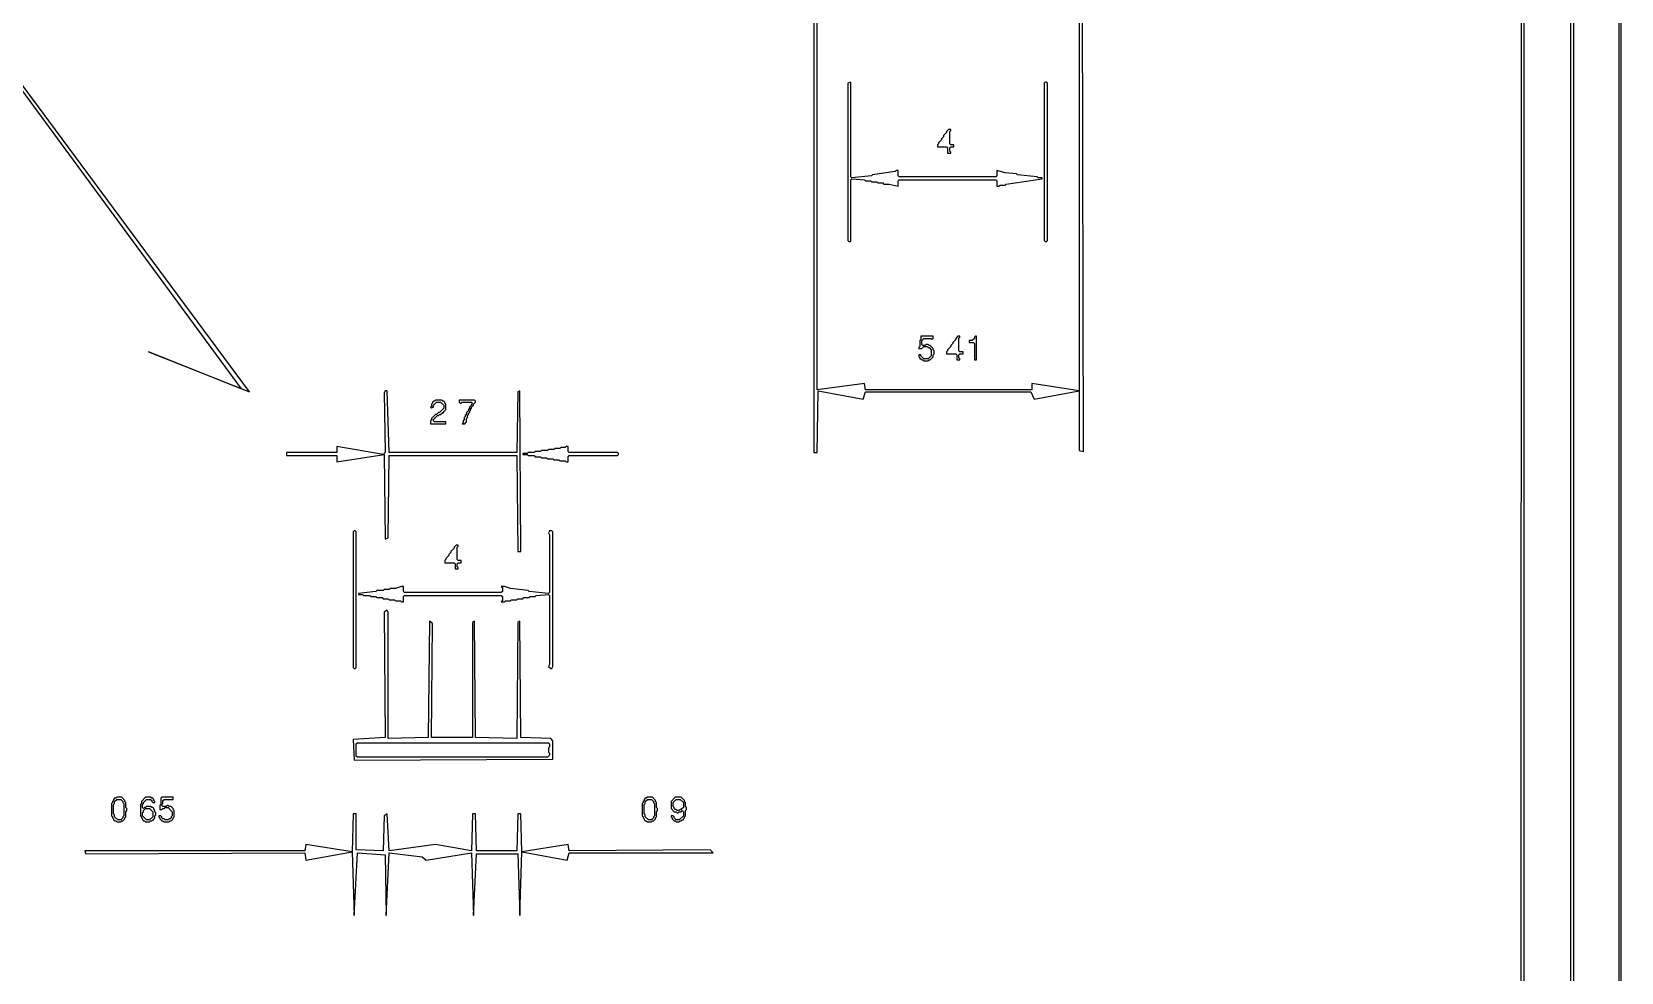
# Model space of a CAD drawing. Extents: x 17 to 323, y -435 to -5.
# Drawn here: x 168.1 to 322.7, y -205.5 to -114.1 of the extents above; entities that cross this region are included whole.
import ezdxf

# ---------------------------------------------------------------- set-up
doc = ezdxf.new("R2010")
doc.units = 0

msp = doc.modelspace()

# ---------------------------------------------------------------- linework, layer by layer
at = {"layer": 'CONTOURS'}
for p, q in [((322.5, -5.1), (322.4, -434.6)), ((322.7, -434.9), (322.7, -4.7)), ((317.8, -9.8), (317.7, -429.9)), ((318.1, -430.2), (318.1, -9.5)), ((313, -14.6), (312.9, -375)), ((313.2, -425.6), (313.3, -14.3)), ((189.3, -149.1), (148.4, -93.9)), ((148.4, -94.3), (188.5, -148.8)), ((270.4, -154.9), (270.3, -106.6)), ((244.2, -107.9), (244.2, -155)), ((244.5, -148.9), (244.5, -107.9)), ((270, -106.8), (270, -149)), ((247.8, -119), (247.5, -119.1)), ((247.8, -128.2), (247.8, -119)), ((266.7, -119), (266.6, -119.1)), ((266.8, -119), (266.7, -119)), ((266.9, -119.1), (266.8, -119)), ((247.5, -119.1), (247.5, -134.4)), ((266.6, -119.1), (266.6, -134.4)), ((266.9, -134.4), (266.9, -119.1)), ((257.3, -123.6), (257.1, -123.8)), ((257.5, -123.6), (257.3, -123.6)), ((257.5, -123.7), (257.5, -123.6)), ((256.3, -125), (256.2, -125.1)), ((256.2, -125.1), (256.2, -125.3)), ((256.6, -124.6), (256.3, -124.9)), ((256.3, -124.9), (256.3, -125)), ((256.8, -124.3), (256.6, -124.5)), ((256.6, -124.5), (256.6, -124.6)), ((257.1, -123.9), (256.8, -124.2)), ((256.8, -124.2), (256.8, -124.3)), ((257.1, -123.8), (257.1, -123.9)), ((257.4, -123.8), (257.5, -123.7)), ((257.4, -125), (257.4, -123.8)), ((257.5, -125.1), (257.4, -125)), ((257.8, -125.1), (257.5, -125.1)), ((257.8, -125.3), (257.8, -125.1)), ((256.2, -125.3), (257.1, -125.3)), ((257.1, -125.3), (257.2, -125.4)), ((257.2, -125.4), (257.2, -125.9)), ((257.2, -125.9), (257.5, -125.9)), ((257.4, -125.4), (257.5, -125.3)), ((257.4, -125.7), (257.4, -125.4)), ((257.5, -125.8), (257.4, -125.7)), ((257.5, -125.3), (257.8, -125.3)), ((257.5, -125.9), (257.5, -125.8)), ((247.9, -128.3), (247.8, -128.2)), ((249.8, -128.1), (247.9, -128.3)), ((249.9, -128), (249.8, -128.1)), ((252.1, -127.7), (249.9, -128)), ((252.2, -127.6), (252.1, -127.7)), ((252.4, -127.6), (252.2, -127.6)), ((252.4, -128.1), (252.4, -127.6)), ((252.5, -128.2), (252.4, -128.1)), ((261.9, -128.2), (252.5, -128.2)), ((262, -128.1), (261.9, -128.2)), ((262.8, -127.8), (262, -127.6)), ((262, -127.6), (262, -128.1)), ((263.9, -127.9), (262.8, -127.8)), ((264, -128), (263.9, -127.9)), ((265.9, -128.2), (264, -128)), ((266, -128.3), (265.9, -128.2)), ((247.8, -128.5), (247.9, -128.4)), ((247.8, -134.5), (247.8, -128.5)), ((247.9, -128.4), (249.1, -128.5)), ((249.1, -128.5), (249.2, -128.6)), ((249.2, -128.6), (249.7, -128.6)), ((249.7, -128.6), (249.8, -128.7)), ((249.8, -128.7), (250.3, -128.7)), ((250.3, -128.7), (250.4, -128.8)), ((250.4, -128.8), (250.9, -128.8)), ((250.9, -128.8), (251, -128.9)), ((251, -128.9), (251.5, -128.9)), ((251.5, -128.9), (252.4, -129.1)), ((252.4, -128.6), (252.5, -128.5)), ((252.4, -129.1), (252.4, -128.6)), ((252.5, -128.5), (261.9, -128.5)), ((261.9, -128.5), (262, -128.6)), ((262, -128.6), (262, -129.1)), ((262, -129.1), (262.2, -129.1)), ((262.2, -129.1), (262.3, -129)), ((262.3, -129), (262.8, -129)), ((262.8, -129), (262.9, -128.9)), ((262.9, -128.9), (266.4, -128.4)), ((266.4, -128.3), (266, -128.3)), ((266.4, -128.4), (266.4, -128.3)), ((247.5, -134.4), (247.6, -134.5)), ((266.6, -134.4), (266.7, -134.5)), ((266.8, -134.5), (266.9, -134.4)), ((247.6, -134.5), (247.8, -134.5)), ((266.7, -134.5), (266.8, -134.5)), ((254.6, -143.7), (254.6, -144)), ((255.8, -143.7), (254.6, -143.7)), ((255.8, -143.9), (255.8, -143.7)), ((258.2, -143.7), (258, -143.9)), ((258.4, -143.7), (258.2, -143.7)), ((258.4, -143.8), (258.4, -143.7)), ((259.9, -143.7), (259.8, -143.8)), ((260, -143.7), (259.9, -143.7)), ((260, -146), (260, -143.7)), ((188.5, -148.8), (179.5, -145.2)), ((179.5, -145.2), (189.3, -149.1)), ((254.5, -144.7), (254.4, -144.8)), ((254.4, -144.8), (254.4, -144.9)), ((254.4, -144.9), (254.7, -144.9)), ((254.6, -144), (254.5, -144.1)), ((254.5, -144.1), (254.5, -144.7)), ((254.7, -144.1), (254.9, -143.9)), ((254.7, -144.5), (254.7, -144.1)), ((254.8, -144.6), (254.7, -144.5)), ((254.7, -144.9), (254.9, -144.7)), ((255, -144.6), (254.8, -144.6)), ((254.9, -143.9), (255.6, -143.9)), ((254.9, -144.7), (255.2, -144.7)), ((255.1, -144.5), (255, -144.6)), ((255.3, -144.5), (255.1, -144.5)), ((255.2, -144.7), (255.3, -144.8)), ((255.4, -144.6), (255.3, -144.5)), ((255.3, -144.8), (255.4, -144.8)), ((255.5, -144.6), (255.4, -144.6)), ((255.4, -144.8), (255.6, -145)), ((255.8, -144.9), (255.5, -144.6)), ((255.6, -143.9), (255.7, -144)), ((255.6, -145), (255.6, -145.6)), ((255.7, -144), (255.8, -143.9)), ((255.8, -145), (255.8, -144.9)), ((255.9, -145.1), (255.8, -145)), ((255.9, -145.4), (255.9, -145.1)), ((257.2, -145.1), (257.1, -145.2)), ((257.1, -145.2), (257.1, -145.4)), ((257.5, -144.7), (257.2, -145)), ((257.2, -145), (257.2, -145.1)), ((257.7, -144.4), (257.5, -144.6)), ((257.5, -144.6), (257.5, -144.7)), ((258, -144), (257.7, -144.3)), ((257.7, -144.3), (257.7, -144.4)), ((258, -143.9), (258, -144)), ((258.3, -143.9), (258.4, -143.8)), ((258.3, -145.1), (258.3, -143.9)), ((258.4, -145.2), (258.3, -145.1)), ((258.7, -145.2), (258.4, -145.2)), ((258.7, -145.4), (258.7, -145.2)), ((259.6, -144.1), (259.3, -144.1)), ((259.3, -144.1), (259.3, -144.3)), ((259.3, -144.3), (259.7, -144.3)), ((259.8, -143.9), (259.6, -144.1)), ((259.7, -144.3), (259.8, -144.4)), ((259.8, -143.8), (259.8, -143.9)), ((259.8, -144.4), (259.8, -146)), ((254.6, -145.5), (254.4, -145.5)), ((254.4, -145.5), (254.4, -145.7)), ((254.4, -145.7), (254.5, -145.8)), ((254.5, -145.8), (254.5, -145.9)), ((254.5, -145.9), (254.6, -145.9)), ((254.6, -145.6), (254.6, -145.5)), ((254.9, -145.9), (254.6, -145.6)), ((254.6, -145.9), (254.7, -146)), ((254.7, -146), (254.8, -146)), ((254.8, -146), (254.9, -146.1)), ((255.3, -145.9), (254.9, -145.9)), ((254.9, -146.1), (255.3, -146.1)), ((255.6, -145.6), (255.3, -145.9)), ((255.3, -146.1), (255.4, -146)), ((255.4, -146), (255.5, -146)), ((255.5, -146), (255.8, -145.7)), ((255.8, -145.5), (255.9, -145.4)), ((255.8, -145.7), (255.8, -145.5)), ((257.1, -145.4), (258, -145.4)), ((258, -145.4), (258.1, -145.5)), ((258.1, -145.5), (258.1, -146)), ((258.1, -146), (258.4, -146)), ((258.3, -145.5), (258.4, -145.4)), ((258.3, -145.8), (258.3, -145.5)), ((258.4, -145.9), (258.3, -145.8)), ((258.4, -145.4), (258.7, -145.4)), ((258.4, -146), (258.4, -145.9)), ((259.8, -146), (260, -146)), ((249.1, -148.3), (244.5, -148.9)), ((249.2, -148.9), (249.1, -148.3)), ((270, -149), (265.4, -148.3)), ((265.4, -148.3), (265.4, -148.9)), ((202.5, -149), (202.4, -149.2)), ((202.4, -149.2), (202.5, -155)), ((202.7, -149), (202.5, -149)), ((202.9, -155), (202.7, -149)), ((207.4, -149.9), (207.3, -150)), ((208, -149.9), (207.4, -149.9)), ((208.1, -150), (208, -149.9)), ((211.2, -149.9), (209.7, -149.9)), ((209.7, -149.9), (209.7, -150.1)), ((211.3, -150), (211.2, -149.9)), ((215.4, -149.1), (215.3, -155)), ((215.6, -149), (215.4, -149.1)), ((215.7, -164.6), (215.6, -149)), ((244.5, -155), (244.6, -149)), ((244.6, -149), (249, -149.8)), ((249, -149.8), (249.2, -149.1)), ((265.4, -148.9), (249.2, -148.9)), ((249.2, -149.1), (265.3, -149.1)), ((265.3, -149.1), (265.6, -149.8)), ((265.6, -149.8), (270, -149)), ((270, -149), (270, -154.8)), ((207, -150.5), (206.9, -150.6)), ((206.9, -150.6), (207, -150.7)), ((207.1, -150.2), (207, -150.3)), ((207, -150.3), (207, -150.5)), ((207, -150.7), (207.1, -150.6)), ((207.4, -151.3), (207, -151.7)), ((207.2, -150), (207.1, -150.1)), ((207.1, -150.1), (207.1, -150.2)), ((207.1, -150.6), (207.2, -150.6)), ((207.3, -150), (207.2, -150)), ((207.2, -150.4), (207.5, -150.1)), ((207.2, -150.6), (207.2, -150.4)), ((207.2, -151.8), (207.6, -151.4)), ((207.5, -151.3), (207.4, -151.3)), ((207.5, -150.1), (207.9, -150.1)), ((207.7, -151.1), (207.5, -151.3)), ((207.6, -151.4), (207.7, -151.4)), ((207.8, -151.1), (207.7, -151.1)), ((207.7, -151.4), (207.8, -151.3)), ((208.2, -150.7), (207.8, -151.1)), ((207.8, -151.3), (207.9, -151.3)), ((207.9, -150.1), (208.2, -150.4)), ((207.9, -151.3), (208.1, -151.1)), ((208.2, -150), (208.1, -150)), ((208.1, -151.1), (208.2, -151.1)), ((208.3, -150.1), (208.2, -150)), ((208.2, -150.4), (208.2, -150.7)), ((208.2, -151), (208.4, -150.8)), ((208.2, -151.1), (208.2, -151)), ((208.3, -150.2), (208.3, -150.1)), ((208.4, -150.3), (208.3, -150.2)), ((208.4, -150.8), (208.4, -150.3)), ((209.7, -150.1), (209.8, -150.2)), ((209.8, -150.2), (209.9, -150.2)), ((209.9, -150.2), (210, -150.1)), ((210, -150.1), (210.9, -150.1)), ((210.4, -151.3), (210.3, -151.4)), ((210.3, -151.4), (210.3, -151.5)), ((210.6, -150.9), (210.4, -151.1)), ((210.4, -151.1), (210.4, -151.3)), ((210.5, -151.4), (210.6, -151.3)), ((210.5, -151.6), (210.5, -151.4)), ((210.7, -150.7), (210.6, -150.8)), ((210.6, -150.8), (210.6, -150.9)), ((210.6, -151.2), (210.7, -151.1)), ((210.6, -151.3), (210.6, -151.2)), ((210.9, -150.4), (210.7, -150.6)), ((210.7, -150.6), (210.7, -150.7)), ((210.7, -151), (210.8, -150.9)), ((210.7, -151.1), (210.7, -151)), ((210.8, -150.8), (210.9, -150.7)), ((210.8, -150.9), (210.8, -150.8)), ((210.9, -150.1), (211, -150.2)), ((211, -150.2), (210.9, -150.3)), ((210.9, -150.3), (210.9, -150.4)), ((210.9, -150.6), (211.1, -150.4)), ((210.9, -150.7), (210.9, -150.6)), ((211.1, -150.3), (211.3, -150.1)), ((211.1, -150.4), (211.1, -150.3)), ((211.3, -150.1), (211.3, -150)), ((207, -151.8), (206.9, -151.9)), ((206.9, -151.9), (206.9, -152.2)), ((206.9, -152.2), (208.4, -152.2)), ((207, -151.7), (207, -151.8)), ((207.2, -151.9), (207.2, -151.8)), ((207.3, -152), (207.2, -151.9)), ((208.4, -152), (207.3, -152)), ((208.4, -152.2), (208.4, -152)), ((210.1, -152.1), (210, -152.2)), ((210, -152.2), (210.3, -152.2)), ((210.2, -151.8), (210.1, -151.9)), ((210.1, -151.9), (210.1, -152.1)), ((210.3, -151.5), (210.2, -151.6)), ((210.2, -151.6), (210.2, -151.8)), ((210.3, -152.1), (210.4, -152)), ((210.3, -152.2), (210.3, -152.1)), ((210.4, -151.7), (210.5, -151.6)), ((210.4, -152), (210.4, -151.7)), ((202.3, -155.2), (197.8, -154.4)), ((197.8, -154.4), (197.8, -155)), ((219.6, -154.5), (219.5, -154.6)), ((220, -154.5), (219.6, -154.5)), ((220.1, -154.4), (220, -154.5)), ((220.3, -154.4), (220.1, -154.4)), ((220.3, -154.9), (220.3, -154.4)), ((192.9, -155), (192.9, -155.3)), ((197.8, -155), (192.9, -155)), ((192.9, -155.3), (197.8, -155.3)), ((197.8, -155.9), (202.4, -155.2)), ((197.8, -155.3), (197.8, -155.9)), ((202.5, -155), (202.3, -155.2)), ((202.4, -155.2), (202.5, -163.4)), ((202.8, -163.3), (202.9, -155.3)), ((215.3, -155), (202.9, -155)), ((202.9, -155.3), (215.3, -155.3)), ((215.3, -155.3), (215.4, -164.6)), ((215.9, -155.1), (215.9, -155.2)), ((216.3, -155.1), (215.9, -155.1)), ((215.9, -155.2), (216.3, -155.2)), ((216.4, -155), (216.3, -155.1)), ((216.3, -155.2), (216.4, -155.3)), ((217, -155), (216.4, -155)), ((216.4, -155.3), (217, -155.3)), ((217.1, -154.9), (217, -155)), ((217, -155.3), (217.1, -155.4)), ((217.6, -154.9), (217.1, -154.9)), ((217.1, -155.4), (217.6, -155.4)), ((217.7, -154.8), (217.6, -154.9)), ((217.6, -155.4), (217.7, -155.5)), ((218.3, -154.8), (217.7, -154.8)), ((217.7, -155.5), (218.2, -155.5)), ((218.2, -155.5), (218.3, -155.6)), ((218.4, -154.7), (218.3, -154.8)), ((218.3, -155.6), (218.8, -155.6)), ((218.9, -154.7), (218.4, -154.7)), ((218.8, -155.6), (218.9, -155.7)), ((219, -154.6), (218.9, -154.7)), ((218.9, -155.7), (219.4, -155.7)), ((219.5, -154.6), (219, -154.6)), ((219.4, -155.7), (219.5, -155.8)), ((219.5, -155.8), (220, -155.8)), ((220, -155.8), (220.1, -155.9)), ((220.1, -155.9), (220.3, -155.9)), ((220.4, -155), (220.3, -154.9)), ((220.3, -155.4), (220.4, -155.3)), ((220.3, -155.9), (220.3, -155.4)), ((225.1, -155), (220.4, -155)), ((220.4, -155.3), (225.1, -155.3)), ((225.2, -155.1), (225.1, -155)), ((225.1, -155.3), (225.2, -155.2)), ((225.2, -155.2), (225.2, -155.1)), ((244.2, -155), (244.5, -155)), ((270, -154.8), (270.4, -154.9)), ((199.5, -162.6), (199.4, -162.7)), ((199.4, -162.7), (199.4, -175.9)), ((199.6, -162.6), (199.5, -162.6)), ((199.7, -162.7), (199.6, -162.6)), ((199.7, -175.9), (199.7, -162.7)), ((202.5, -163.4), (202.8, -163.3)), ((218.5, -162.6), (218.4, -162.8)), ((218.4, -162.8), (218.5, -163)), ((218.7, -162.6), (218.5, -162.6)), ((218.5, -163), (218.5, -168.6)), ((218.8, -162.7), (218.7, -162.6)), ((218.8, -175.8), (218.8, -162.7)), ((208.7, -165), (208.4, -165.3)), ((208.4, -165.3), (208.4, -165.4)), ((208.9, -164.7), (208.7, -164.9)), ((208.7, -164.9), (208.7, -165)), ((209.2, -164.3), (208.9, -164.6)), ((208.9, -164.6), (208.9, -164.7)), ((209.4, -164), (209.2, -164.2)), ((209.2, -164.2), (209.2, -164.3)), ((209.6, -164), (209.4, -164)), ((209.5, -164.2), (209.6, -164.1)), ((209.5, -165.4), (209.5, -164.2)), ((209.6, -164.1), (209.6, -164)), ((215.4, -164.6), (215.7, -164.6)), ((208.4, -165.4), (208.3, -165.5)), ((208.3, -165.5), (208.3, -165.7)), ((208.3, -165.7), (209.2, -165.7)), ((209.2, -165.7), (209.3, -165.8)), ((209.3, -165.8), (209.3, -166.3)), ((209.3, -166.3), (209.6, -166.3)), ((209.6, -165.5), (209.5, -165.4)), ((209.5, -165.8), (209.6, -165.7)), ((209.5, -166.1), (209.5, -165.8)), ((209.6, -166.2), (209.5, -166.1)), ((209.9, -165.5), (209.6, -165.5)), ((209.6, -165.7), (209.9, -165.7)), ((209.6, -166.3), (209.6, -166.2)), ((209.9, -165.7), (209.9, -165.5)), ((201.7, -168.4), (201.6, -168.5)), ((202.3, -168.4), (201.7, -168.4)), ((202.4, -168.3), (202.3, -168.4)), ((202.9, -168.3), (202.4, -168.3)), ((203, -168.2), (202.9, -168.3)), ((203.5, -168.2), (203, -168.2)), ((204.1, -168), (203.5, -168.2)), ((204.3, -168), (204.1, -168)), ((204.3, -168.5), (204.3, -168)), ((214.1, -168), (213.8, -168)), ((213.8, -168), (213.9, -168.1)), ((213.9, -168.1), (213.9, -168.5)), ((214.7, -168.2), (214.1, -168)), ((216.4, -168.4), (214.7, -168.2)), ((216.5, -168.5), (216.4, -168.4)), ((201.6, -168.5), (199.9, -168.7)), ((199.9, -168.7), (199.9, -168.8)), ((199.9, -168.8), (200.3, -168.8)), ((200.3, -168.8), (200.4, -168.9)), ((200.4, -168.9), (201, -168.9)), ((201, -168.9), (201.1, -169)), ((201.1, -169), (201.6, -169)), ((201.6, -169), (201.7, -169.1)), ((201.7, -169.1), (202.2, -169.1)), ((202.2, -169.1), (202.3, -169.2)), ((202.3, -169.2), (202.8, -169.2)), ((202.8, -169.2), (202.9, -169.3)), ((202.9, -169.3), (203.4, -169.3)), ((203.4, -169.3), (203.5, -169.4)), ((203.5, -169.4), (204, -169.4)), ((204, -169.4), (204.1, -169.5)), ((204.1, -169.5), (204.3, -169.5)), ((204.4, -168.6), (204.3, -168.5)), ((204.3, -169), (204.4, -168.9)), ((204.3, -169.5), (204.3, -169)), ((213.8, -168.6), (204.4, -168.6)), ((204.4, -168.9), (213.8, -168.9)), ((213.9, -168.5), (213.8, -168.6)), ((213.8, -168.9), (213.9, -169)), ((213.9, -169.4), (213.8, -169.5)), ((213.8, -169.5), (214.1, -169.5)), ((213.9, -169), (213.9, -169.4)), ((214.1, -169.5), (214.2, -169.4)), ((214.2, -169.4), (214.7, -169.4)), ((214.7, -169.4), (214.8, -169.3)), ((214.8, -169.3), (215.3, -169.3)), ((215.3, -169.3), (215.4, -169.2)), ((215.4, -169.2), (215.9, -169.2)), ((215.9, -169.2), (216, -169.1)), ((216, -169.1), (216.5, -169.1)), ((218.4, -168.7), (216.5, -168.5)), ((216.5, -169.1), (216.6, -169)), ((216.6, -169), (217.1, -169)), ((217.1, -169), (217.2, -168.9)), ((217.2, -168.9), (218.4, -168.8)), ((218.5, -168.6), (218.4, -168.7)), ((218.4, -168.8), (218.5, -168.9)), ((218.5, -168.9), (218.5, -175.6)), ((202.7, -170.3), (202.4, -170.5)), ((202.4, -170.5), (202.5, -182.7)), ((202.8, -170.5), (202.7, -170.3)), ((202.8, -182.8), (202.8, -170.5)), ((206.8, -171.4), (206.7, -182.7)), ((207.1, -171.6), (206.8, -171.4)), ((211.2, -171.4), (211, -171.5)), ((211, -171.5), (211, -182.7)), ((211.3, -182.7), (211.2, -171.4)), ((215.4, -171.5), (215.3, -182.8)), ((215.6, -171.4), (215.4, -171.5)), ((215.7, -182.7), (215.6, -171.4)), ((207, -182.7), (207.1, -171.6)), ((199.4, -175.9), (199.5, -176)), ((199.5, -176), (199.6, -176)), ((199.6, -176), (199.7, -175.9)), ((218.5, -175.6), (218.4, -175.8)), ((218.4, -175.8), (218.6, -176)), ((218.6, -176), (218.7, -176)), ((218.7, -176), (218.8, -175.8)), ((202.5, -182.7), (199.4, -182.9)), ((199.4, -182.9), (199.5, -184.9)), ((199.7, -183.3), (199.8, -183.2)), ((199.7, -184.5), (199.7, -183.3)), ((199.8, -183.2), (218.4, -183.2)), ((206.7, -182.7), (202.8, -182.8)), ((211, -182.7), (207, -182.7)), ((215.3, -182.8), (211.3, -182.7)), ((218.6, -182.8), (215.7, -182.7)), ((218.4, -183.2), (218.5, -183.3)), ((218.5, -183.6), (218.4, -183.7)), ((218.4, -183.7), (218.4, -184.1)), ((218.5, -183.3), (218.5, -183.6)), ((218.8, -183), (218.6, -182.8)), ((218.8, -184.8), (218.8, -183)), ((199.5, -184.9), (218.8, -184.8)), ((199.8, -184.6), (199.7, -184.5)), ((218.3, -184.6), (199.8, -184.6)), ((218.5, -184.4), (218.3, -184.6)), ((218.4, -184.1), (218.5, -184.2)), ((218.5, -184.2), (218.5, -184.4)), ((176.4, -188.5), (176.3, -188.6)), ((176.9, -188.5), (176.4, -188.5)), ((177.2, -188.8), (176.9, -188.5)), ((179.2, -188.5), (178.8, -188.9)), ((179.7, -188.5), (179.2, -188.5)), ((179.8, -188.6), (179.7, -188.5)), ((180.8, -188.5), (180.7, -188.6)), ((181.9, -188.5), (180.8, -188.5)), ((181.9, -188.7), (181.9, -188.5)), ((228, -188.5), (227.9, -188.6)), ((228.5, -188.5), (228, -188.5)), ((228.8, -188.8), (228.5, -188.5)), ((230.7, -188.5), (230.3, -188.9)), ((231.3, -188.5), (230.7, -188.5)), ((231.6, -188.8), (231.3, -188.5)), ((176, -189), (175.9, -189.1)), ((175.9, -189.1), (175.9, -190.3)), ((176.1, -188.8), (176, -188.9)), ((176, -188.9), (176, -189)), ((176.2, -188.6), (176.1, -188.7)), ((176.1, -188.7), (176.1, -188.8)), ((176.1, -189.2), (176.2, -189.1)), ((176.1, -190.1), (176.1, -189.2)), ((176.2, -190.2), (176.1, -190.1)), ((176.3, -188.6), (176.2, -188.6)), ((176.2, -188.9), (176.4, -188.7)), ((176.2, -189.1), (176.2, -188.9)), ((176.4, -188.7), (176.8, -188.7)), ((176.8, -188.7), (177, -188.9)), ((177, -188.9), (177, -189)), ((177, -189), (177.1, -189.1)), ((177.1, -189.1), (177.1, -190.3)), ((177.2, -188.9), (177.2, -188.8)), ((177.3, -189), (177.2, -188.9)), ((177.3, -189.5), (177.3, -189)), ((177.4, -189.6), (177.3, -189.5)), ((177.3, -189.9), (177.4, -189.8)), ((177.3, -190.4), (177.3, -189.9)), ((177.4, -189.8), (177.4, -189.6)), ((178.8, -189.1), (178.7, -189.2)), ((178.7, -189.2), (178.7, -190.3)), ((178.8, -188.9), (178.8, -189.1)), ((178.9, -189.2), (179, -189.1)), ((178.9, -189.5), (178.9, -189.2)), ((179, -189.6), (178.9, -189.5)), ((178.9, -190), (179, -189.9)), ((178.9, -190.3), (178.9, -190)), ((179, -189), (179.3, -188.7)), ((179, -189.1), (179, -189)), ((179.1, -189.5), (179, -189.6)), ((179, -189.8), (179.2, -189.6)), ((179, -189.9), (179, -189.8)), ((179.2, -189.5), (179.1, -189.5)), ((179.3, -189.4), (179.2, -189.5)), ((179.2, -189.6), (179.6, -189.6)), ((179.3, -188.7), (179.7, -188.7)), ((179.7, -189.4), (179.3, -189.4)), ((179.6, -189.6), (179.9, -189.9)), ((179.7, -188.7), (179.8, -188.8)), ((179.8, -189.5), (179.7, -189.4)), ((179.9, -188.6), (179.8, -188.6)), ((179.8, -188.8), (179.8, -188.9)), ((179.8, -188.9), (179.9, -189)), ((179.9, -189.5), (179.8, -189.5)), ((180, -188.7), (179.9, -188.6)), ((179.9, -189), (180.1, -189)), ((180, -189.6), (179.9, -189.5)), ((179.9, -189.9), (179.9, -190.4)), ((180, -188.8), (180, -188.7)), ((180.1, -188.9), (180, -188.8)), ((180, -189.7), (180, -189.6)), ((180.1, -189.8), (180, -189.7)), ((180.1, -189), (180.1, -188.9)), ((180.1, -189.9), (180.1, -189.8)), ((180.2, -190), (180.1, -189.9)), ((180.2, -190.2), (180.2, -190)), ((180.7, -189.2), (180.6, -189.3)), ((180.6, -189.3), (180.6, -189.7)), ((180.6, -189.7), (180.8, -189.7)), ((180.7, -188.6), (180.7, -189.2)), ((180.8, -189.2), (180.9, -189.1)), ((180.8, -189.3), (180.8, -189.2)), ((180.9, -189.4), (180.8, -189.3)), ((180.8, -189.7), (180.9, -189.6)), ((180.9, -188.8), (181, -188.7)), ((180.9, -189.1), (180.9, -188.8)), ((181.2, -189.4), (180.9, -189.4)), ((180.9, -189.6), (181, -189.6)), ((181, -188.7), (181.9, -188.7)), ((181, -189.6), (181.1, -189.5)), ((181.1, -189.5), (181.4, -189.5)), ((181.3, -189.3), (181.2, -189.4)), ((181.4, -189.3), (181.3, -189.3)), ((181.5, -189.4), (181.4, -189.3)), ((181.4, -189.5), (181.8, -189.9)), ((181.7, -189.4), (181.5, -189.4)), ((181.9, -189.6), (181.7, -189.4)), ((181.8, -189.9), (181.8, -190.3)), ((181.9, -189.7), (181.9, -189.6)), ((182, -189.8), (181.9, -189.7)), ((182, -190.4), (182, -189.8)), ((199.4, -190.1), (199.3, -193.8)), ((199.7, -190.1), (199.4, -190.1)), ((199.7, -193.6), (199.7, -190.1)), ((202.7, -190.1), (202.4, -190.3)), ((202.9, -193.7), (202.7, -190.1)), ((211, -190.1), (210.9, -193.7)), ((211.3, -190.1), (211, -190.1)), ((211.4, -193.7), (211.3, -190.1)), ((215.4, -190.1), (215.3, -193.7)), ((215.7, -190.1), (215.4, -190.1)), ((215.8, -193.8), (215.7, -190.1)), ((227.6, -189), (227.5, -189.1)), ((227.5, -189.1), (227.5, -190.3)), ((227.7, -188.8), (227.6, -188.9)), ((227.6, -188.9), (227.6, -189)), ((227.8, -188.6), (227.7, -188.7)), ((227.7, -188.7), (227.7, -188.8)), ((227.7, -189.2), (227.8, -189.1)), ((227.7, -190.1), (227.7, -189.2)), ((227.8, -190.2), (227.7, -190.1)), ((227.9, -188.6), (227.8, -188.6)), ((227.8, -188.9), (228, -188.7)), ((227.8, -189.1), (227.8, -188.9)), ((228, -188.7), (228.4, -188.7)), ((228.4, -188.7), (228.6, -188.9)), ((228.6, -188.9), (228.6, -189)), ((228.6, -189), (228.7, -189.1)), ((228.7, -189.1), (228.7, -190.3)), ((228.8, -188.9), (228.8, -188.8)), ((228.9, -189), (228.8, -188.9)), ((228.9, -189.5), (228.9, -189)), ((229, -189.6), (228.9, -189.5)), ((228.9, -189.9), (229, -189.8)), ((228.9, -190.4), (228.9, -189.9)), ((229, -189.8), (229, -189.6)), ((230.3, -188.9), (230.3, -189.6)), ((230.3, -189.6), (230.6, -189.9)), ((230.5, -189), (230.8, -188.7)), ((230.5, -189.4), (230.5, -189)), ((230.6, -189.5), (230.5, -189.4)), ((230.6, -189.6), (230.6, -189.5)), ((230.7, -189.7), (230.6, -189.6)), ((230.6, -189.9), (230.8, -189.9)), ((230.8, -189.7), (230.7, -189.7)), ((230.8, -188.7), (231.2, -188.7)), ((230.9, -189.8), (230.8, -189.7)), ((230.8, -189.9), (230.9, -190)), ((231.1, -189.8), (230.9, -189.8)), ((230.9, -190), (231, -190)), ((231, -190), (231.1, -189.9)), ((231.2, -189.7), (231.1, -189.8)), ((231.1, -189.9), (231.3, -189.9)), ((231.2, -188.7), (231.5, -189)), ((231.3, -189.7), (231.2, -189.7)), ((231.5, -189.5), (231.3, -189.7)), ((231.3, -189.9), (231.4, -189.8)), ((231.4, -189.8), (231.5, -189.9)), ((231.5, -189), (231.5, -189.5)), ((231.5, -189.9), (231.5, -190.3)), ((231.6, -188.9), (231.6, -188.8)), ((231.7, -189), (231.6, -188.9)), ((231.7, -189.4), (231.7, -189)), ((231.8, -189.5), (231.7, -189.4)), ((231.7, -189.8), (231.8, -189.7)), ((231.7, -190.3), (231.7, -189.8)), ((231.8, -189.7), (231.8, -189.5)), ((175.9, -190.3), (176, -190.4)), ((176, -190.4), (176, -190.5)), ((176, -190.5), (176.1, -190.6)), ((176.1, -190.6), (176.1, -190.7)), ((176.1, -190.7), (176.2, -190.8)), ((176.2, -190.4), (176.2, -190.2)), ((176.5, -190.7), (176.2, -190.4)), ((176.2, -190.8), (176.3, -190.8)), ((176.3, -190.8), (176.4, -190.9)), ((176.4, -190.9), (176.8, -190.9)), ((176.8, -190.7), (176.5, -190.7)), ((177, -190.5), (176.8, -190.7)), ((176.8, -190.9), (176.9, -190.8)), ((176.9, -190.8), (177, -190.8)), ((177.1, -190.3), (177, -190.4)), ((177, -190.4), (177, -190.5)), ((177, -190.8), (177.2, -190.6)), ((177.2, -190.5), (177.3, -190.4)), ((177.2, -190.6), (177.2, -190.5)), ((178.7, -190.3), (178.8, -190.4)), ((178.8, -190.4), (178.8, -190.5)), ((178.8, -190.5), (178.9, -190.6)), ((179.3, -190.7), (178.9, -190.3)), ((178.9, -190.6), (178.9, -190.7)), ((178.9, -190.7), (179, -190.8)), ((179, -190.8), (179.1, -190.8)), ((179.1, -190.8), (179.2, -190.9)), ((179.2, -190.9), (179.6, -190.9)), ((179.6, -190.7), (179.3, -190.7)), ((179.9, -190.4), (179.6, -190.7)), ((179.6, -190.9), (179.7, -190.8)), ((179.7, -190.8), (179.8, -190.8)), ((179.8, -190.8), (179.9, -190.7)), ((179.9, -190.7), (180, -190.7)), ((180, -190.6), (180.1, -190.5)), ((180, -190.7), (180, -190.6)), ((180.1, -190.3), (180.2, -190.2)), ((180.1, -190.5), (180.1, -190.3)), ((180.7, -190.3), (180.5, -190.3)), ((180.5, -190.3), (180.5, -190.4)), ((180.5, -190.4), (180.6, -190.5)), ((180.6, -190.5), (180.6, -190.6)), ((180.6, -190.6), (180.8, -190.8)), ((180.8, -190.4), (180.7, -190.3)), ((180.8, -190.5), (180.8, -190.4)), ((180.9, -190.6), (180.8, -190.5)), ((180.8, -190.8), (180.9, -190.8)), ((181, -190.6), (180.9, -190.6)), ((180.9, -190.8), (181, -190.9)), ((181.1, -190.7), (181, -190.6)), ((181, -190.9), (181.5, -190.9)), ((181.4, -190.7), (181.1, -190.7)), ((181.5, -190.6), (181.4, -190.7)), ((181.6, -190.6), (181.5, -190.6)), ((181.5, -190.9), (181.6, -190.8)), ((181.7, -190.5), (181.6, -190.6)), ((181.6, -190.8), (181.7, -190.8)), ((181.8, -190.3), (181.7, -190.4)), ((181.7, -190.4), (181.7, -190.5)), ((181.7, -190.8), (181.9, -190.6)), ((181.9, -190.5), (182, -190.4)), ((181.9, -190.6), (181.9, -190.5)), ((202.4, -190.3), (202.3, -193.7)), ((227.5, -190.3), (227.6, -190.4)), ((227.6, -190.4), (227.6, -190.5)), ((227.6, -190.5), (227.7, -190.6)), ((227.7, -190.6), (227.7, -190.7)), ((227.7, -190.7), (227.8, -190.8)), ((227.8, -190.4), (227.8, -190.2)), ((228.1, -190.7), (227.8, -190.4)), ((227.8, -190.8), (227.9, -190.8)), ((227.9, -190.8), (228, -190.9)), ((228, -190.9), (228.4, -190.9)), ((228.4, -190.7), (228.1, -190.7)), ((228.6, -190.5), (228.4, -190.7)), ((228.4, -190.9), (228.5, -190.8)), ((228.5, -190.8), (228.6, -190.8)), ((228.7, -190.3), (228.6, -190.4)), ((228.6, -190.4), (228.6, -190.5)), ((228.6, -190.8), (228.8, -190.6)), ((228.8, -190.5), (228.9, -190.4)), ((228.8, -190.6), (228.8, -190.5)), ((230.5, -190.3), (230.3, -190.3)), ((230.3, -190.3), (230.3, -190.4)), ((230.3, -190.4), (230.4, -190.5)), ((230.4, -190.5), (230.4, -190.6)), ((230.4, -190.6), (230.6, -190.8)), ((230.6, -190.4), (230.5, -190.3)), ((230.6, -190.5), (230.6, -190.4)), ((230.8, -190.7), (230.6, -190.5)), ((230.6, -190.8), (230.7, -190.8)), ((230.7, -190.8), (230.8, -190.9)), ((231.1, -190.7), (230.8, -190.7)), ((230.8, -190.9), (231.1, -190.9)), ((231.5, -190.3), (231.1, -190.7)), ((231.1, -190.9), (231.2, -190.8)), ((231.2, -190.8), (231.3, -190.8)), ((231.3, -190.8), (231.4, -190.7)), ((231.4, -190.7), (231.5, -190.7)), ((231.5, -190.6), (231.6, -190.5)), ((231.5, -190.7), (231.5, -190.6)), ((231.6, -190.4), (231.7, -190.3)), ((231.6, -190.5), (231.6, -190.4)), ((194.8, -193.1), (194.7, -193.7)), ((199.3, -193.8), (194.8, -193.1)), ((207.4, -193.1), (202.9, -193.7)), ((210.9, -193.7), (207.4, -193.1)), ((220.3, -193.1), (215.8, -193.8)), ((220.4, -193.7), (220.3, -193.1)), ((173.3, -193.7), (173.4, -194)), ((194.7, -193.7), (173.3, -193.7)), ((173.4, -194), (194.7, -193.9)), ((194.7, -193.9), (194.8, -194.6)), ((194.8, -194.6), (199.3, -193.8)), ((199.3, -193.8), (199.5, -200)), ((199.5, -200), (199.8, -193.9)), ((202.3, -193.7), (199.7, -193.6)), ((199.8, -193.9), (202.5, -194.1)), ((202.5, -194.1), (202.6, -200)), ((202.6, -200), (202.9, -193.9)), ((202.9, -193.9), (206.1, -194.3)), ((206.1, -194.3), (206.5, -194.6)), ((206.5, -194.6), (210.9, -193.9)), ((210.9, -193.9), (211.1, -200)), ((211.1, -200), (211.4, -194)), ((215.3, -193.7), (211.4, -193.7)), ((211.4, -194), (215.4, -194)), ((215.4, -194), (215.6, -200)), ((215.6, -200), (215.8, -193.8)), ((215.8, -193.8), (220.2, -194.6)), ((220.2, -194.6), (220.4, -193.9)), ((234.1, -193.6), (220.4, -193.7)), ((220.4, -193.9), (234.4, -193.9)), ((234.4, -193.9), (234.1, -193.6))]:
    msp.add_line(p, q, dxfattribs=at)

doc.saveas('drawing.dxf')
